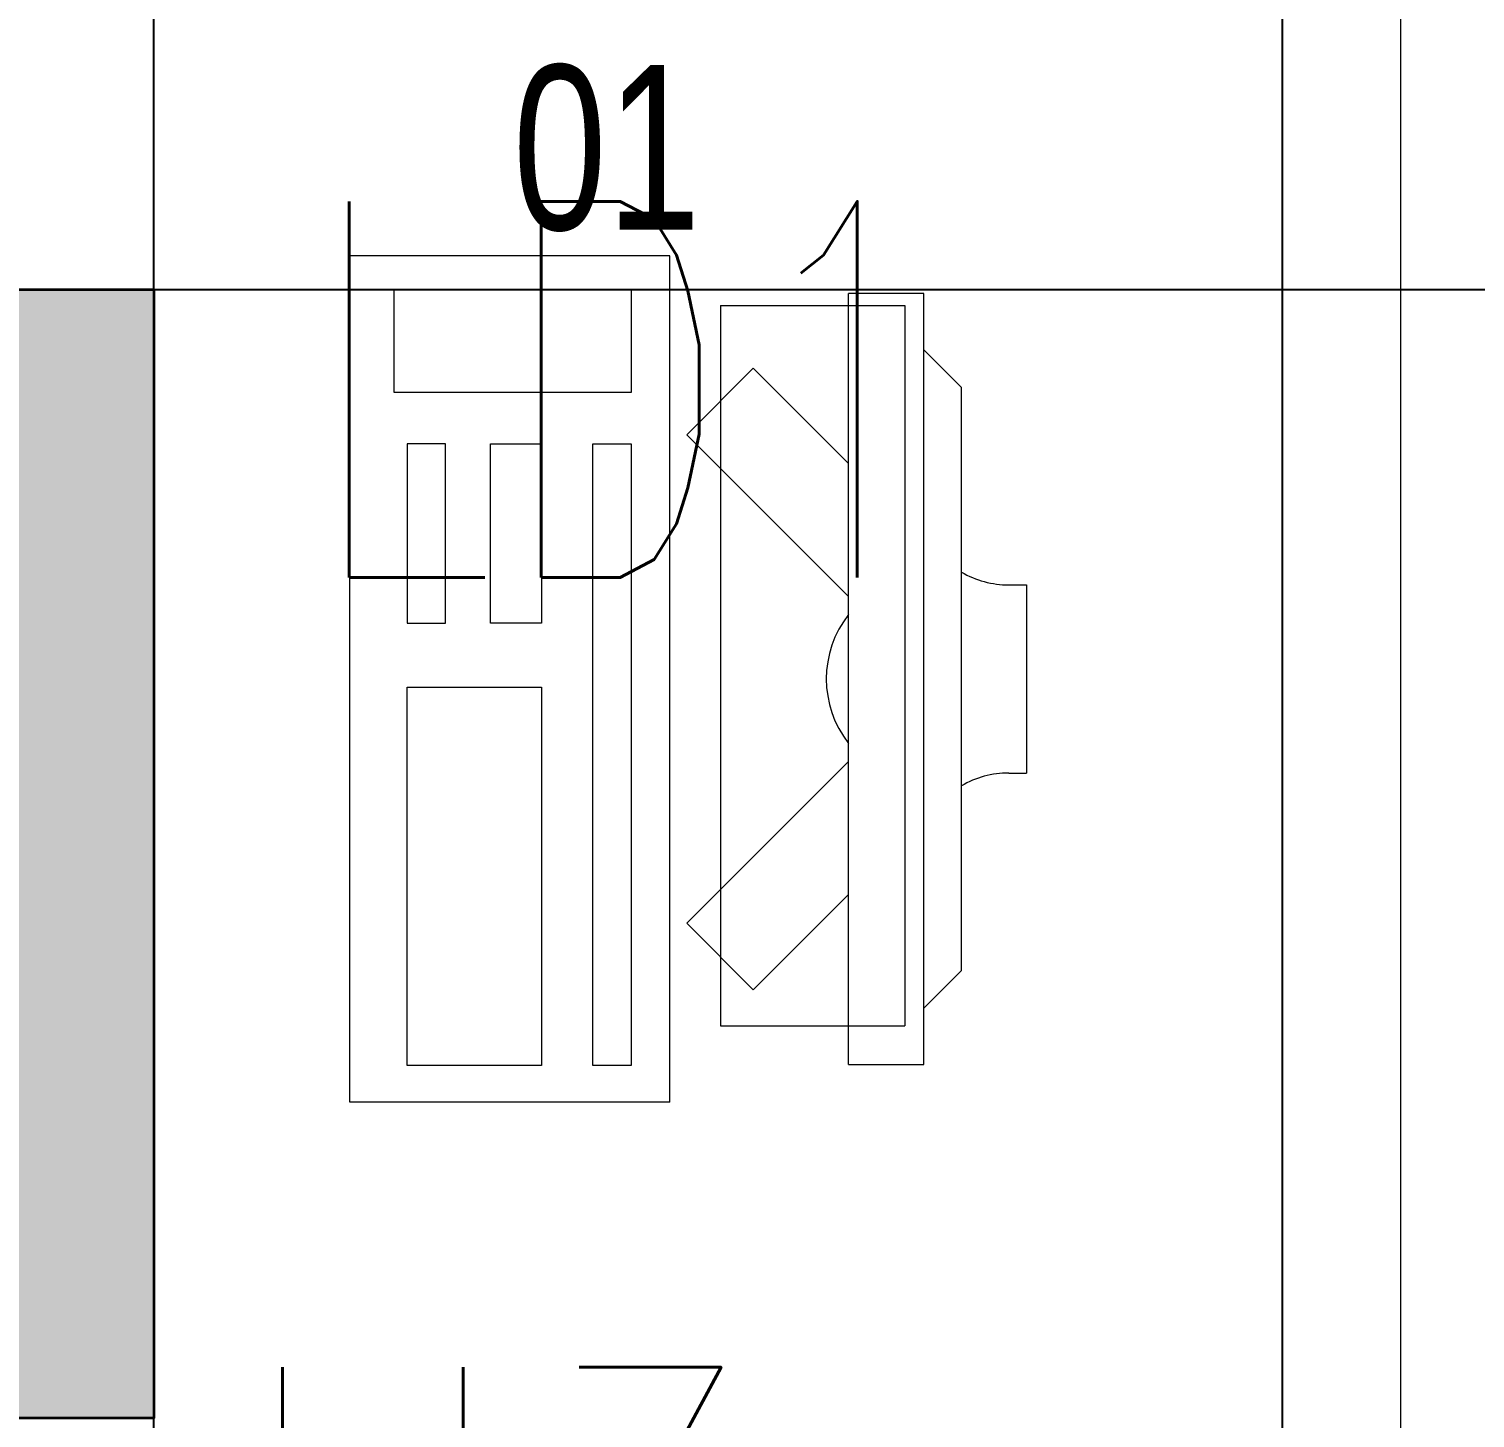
# Model space of a CAD drawing. Header units: inches. Extents: x -12418 to 183584, y -29325 to 19878.
# Drawn here: x 6534 to 7302, y -9600 to -8861 of the extents above; entities that cross this region are included whole.
import ezdxf
from ezdxf.enums import TextEntityAlignment as Align

# ---------------------------------------------------------------- set-up
doc = ezdxf.new("R2010")
doc.units = ezdxf.units.IN
doc.header["$LTSCALE"] = 25
doc.header["$MEASUREMENT"] = 0
doc.linetypes.add('DASHDOT', pattern=[25.4, 12.7, -6.35, 0, -6.35])
doc.layers.get('0').update_dxf_attribs({"color": 8})
for name, color, linetype, lineweight in [('00-Ground Floor$0$72_EGR_EQP_TAG', 142, 'Continuous', 5), ('00-Ground Floor$0$LOADING', 253, 'Continuous', 5), ('E-LITE-CIRC', 6, 'Continuous', 25), ('E-LITE-CIRC-NUMB', 6, 'Continuous', 25), ('E-LITE-CLNG', 150, 'Continuous', 35), ('E-LITE-CLNG-CNDT', 6, 'DASHDOT', 35), ('E-LITE-CTRL', 6, 'Continuous', 25), ('E-LITE-IDEN', 6, 'Continuous', 25)]:
    doc.layers.add(name, color=color, linetype=linetype, lineweight=lineweight)
doc.layers.add('00-Ground Floor$0$False Ceiling', color=251, linetype='Continuous')
doc.styles.add('00-Ground Floor$0$X3G_ENTITY_257CFD', font='swisscl.ttf', dxfattribs={"height": 200})
doc.styles.add('DC_Simplex', font='SIMPLEX.shx', dxfattribs={"width": 0.7})

# ---------------------------------------------------------------- blocks, each defined once
blk = doc.blocks.new('00-Ground Floor$0$ITCWLS1-P')
at = {"layer": '00-Ground Floor$0$LOADING'}
for p, q in [((-0.17, 0.45), (-0.17, 0)), ((-0.17, 0.45), (0, 0.45)), ((0, 0.45), (0, 0)), ((-0.26509, 0.43, 0), (-0.30509, 0.43, 0)), ((-0.30509, 0.43, 0), (-0.30509, 0.02, 0)), ((-0.26509, 0.43, 0), (-0.26509, 0.02, 0)), ((-0.14957, 0.43047), (-0.12914, 0.43047)), ((-0.12914, 0.43047), (-0.12914, 0.40893)), ((-0.197, 0.40939), (-0.295, 0.40939)), ((-0.295, 0.02639), (-0.295, 0.40939)), ((-0.197, 0.02639), (-0.197, 0.40939)), ((-0.32509, 0.38, 0), (-0.30509, 0.4, 0)), ((-0.32509, 0.38, 0), (-0.32509, 0.07, 0)), ((-0.35032, 0.275), (-0.35961, 0.275)), ((-0.35961, 0.175), (-0.35961, 0.275)), ((-0.35032, 0.175), (-0.35961, 0.175)), ((-0.32509, 0.07, 0), (-0.30509, 0.05, 0)), ((-0.197, 0.02639), (-0.295, 0.02639)), ((-0.30509, 0.02, 0), (-0.26509, 0.02, 0)), ((-0.17, 0), (0, 0))]:
    blk.add_line(p, q, dxfattribs=at)
at = {"layer": '00-Ground Floor$0$LOADING', "extrusion": (2.48281e-10, 3.18408e-10, -1)}
for p, q in [((-0.26509, 0.33952), (-0.21443, 0.39019)), ((-0.17907, 0.35483), (-0.21443, 0.39019)), ((-0.26509, 0.26881), (-0.17907, 0.35483))]:
    blk.add_line(p, q, dxfattribs=at)
at = {"layer": '00-Ground Floor$0$LOADING', "extrusion": (2.48281e-10, -3.18408e-10, -1)}
for p, q in [((-0.26509, 0.18119), (-0.17907, 0.09517)), ((-0.26509, 0.11048), (-0.21443, 0.05981)), ((-0.17907, 0.09517), (-0.21443, 0.05981))]:
    blk.add_line(p, q, dxfattribs=at)
at = {"layer": '00-Ground Floor$0$LOADING'}
for points in [[(-0.12914, 0.40893), (-0.12914, 0.09996), (-0.14957, 0.09996), (-0.14957, 0.43047)], [(-0.14957, 0.09997), (-0.14957, 0.09997), (-0.14957, 0.09997), (-0.14957, 0.09997), (-0.14957, 0.09997), (-0.14957, 0.09997), (-0.14957, 0.09997), (-0.14957, 0.09997), (-0.14957, 0.09997)], [(-0.14957, 0.09997), (-0.14957, 0.09997), (-0.14957, 0.09997), (-0.14957, 0.09997), (-0.14957, 0.09997), (-0.14957, 0.09997), (-0.14957, 0.09997), (-0.14957, 0.09997), (-0.14957, 0.09997), (-0.14957, 0.09997), (-0.14957, 0.09997), (-0.14957, 0.09997), (-0.14957, 0.09997), (-0.14957, 0.09997), (-0.14957, 0.09997), (-0.14957, 0.09997), (-0.14957, 0.09997), (-0.14957, 0.09997)], [(-0.14957, 0.09996), (-0.14957, 0.09996), (-0.14957, 0.09996), (-0.14957, 0.09996), (-0.14957, 0.09996), (-0.14957, 0.09996), (-0.14957, 0.09996), (-0.14957, 0.09996), (-0.14957, 0.09996), (-0.14957, 0.09996)], [(-0.14957, 0.09996), (-0.14957, 0.09996), (-0.14957, 0.09996), (-0.14957, 0.09996), (-0.14957, 0.09996), (-0.14957, 0.09996), (-0.14957, 0.09996)], [(-0.14957, 0.09997), (-0.14957, 0.09997), (-0.14957, 0.09997), (-0.14957, 0.09997), (-0.14957, 0.09997), (-0.14957, 0.09997), (-0.14957, 0.09997), (-0.14957, 0.09997), (-0.14957, 0.09997), (-0.14957, 0.09997)], [(-0.14957, 0.09997), (-0.14957, 0.09997), (-0.14957, 0.09997), (-0.14957, 0.09997), (-0.14957, 0.09997), (-0.14957, 0.09997), (-0.14957, 0.09997), (-0.14957, 0.09997), (-0.14957, 0.09997), (-0.14957, 0.09997), (-0.14957, 0.09997), (-0.14957, 0.09997), (-0.14957, 0.09997), (-0.14957, 0.09997), (-0.14957, 0.09997)], [(-0.14957, 0.09997), (-0.14957, 0.09997), (-0.14957, 0.09997), (-0.14957, 0.09997), (-0.14957, 0.09997), (-0.14957, 0.09997), (-0.14957, 0.09997), (-0.14957, 0.09997), (-0.14957, 0.09997), (-0.14957, 0.09997)], [(-0.14957, 0.09997), (-0.14957, 0.09997), (-0.14957, 0.09997), (-0.14957, 0.09997), (-0.14957, 0.09997), (-0.14957, 0.09997), (-0.14957, 0.09997), (-0.14957, 0.09997), (-0.14957, 0.09997), (-0.14957, 0.09997)], [(-0.14957, 0.09996), (-0.14957, 0.09996), (-0.14957, 0.09996), (-0.14957, 0.09996), (-0.14957, 0.09996), (-0.14957, 0.09996), (-0.14957, 0.09996), (-0.14957, 0.09996), (-0.14957, 0.09996), (-0.14957, 0.09996), (-0.14957, 0.09996), (-0.14957, 0.09996), (-0.14957, 0.09996), (-0.14957, 0.09996), (-0.14957, 0.09996), (-0.14957, 0.09996), (-0.14957, 0.09996), (-0.14957, 0.09996), (-0.14957, 0.09997), (-0.14957, 0.09997), (-0.14957, 0.09997), (-0.14957, 0.09997), (-0.14957, 0.09997), (-0.14957, 0.09997), (-0.14957, 0.09997), (-0.14957, 0.09997), (-0.14957, 0.09997), (-0.14957, 0.09997), (-0.14957, 0.09997), (-0.14957, 0.09997), (-0.14957, 0.09997), (-0.14957, 0.09997), (-0.14956, 0.09997), (-0.14956, 0.09997), (-0.14956, 0.09997), (-0.14956, 0.09996), (-0.14956, 0.09996), (-0.14956, 0.09996), (-0.14956, 0.09996), (-0.14956, 0.09996), (-0.14956, 0.09996), (-0.14956, 0.09996), (-0.14956, 0.09996), (-0.14956, 0.09996), (-0.14956, 0.09996), (-0.14956, 0.09996), (-0.14956, 0.09996), (-0.14956, 0.09996), (-0.14957, 0.09996), (-0.14957, 0.09996), (-0.14957, 0.09996), (-0.14957, 0.09996), (-0.14957, 0.09996), (-0.14957, 0.09996)], [(-0.14957, 0.09996), (-0.14957, 0.09996), (-0.14957, 0.09996), (-0.14957, 0.09996), (-0.14957, 0.09996), (-0.14957, 0.09996), (-0.14957, 0.09996), (-0.14957, 0.09996), (-0.14957, 0.09996), (-0.14957, 0.09996), (-0.14957, 0.09997), (-0.14957, 0.09997), (-0.14957, 0.09997), (-0.14957, 0.09996), (-0.14957, 0.09996), (-0.14957, 0.09996), (-0.14957, 0.09996), (-0.14957, 0.09996), (-0.14957, 0.09996), (-0.14957, 0.09997), (-0.14957, 0.09997), (-0.14957, 0.09997), (-0.14957, 0.09997), (-0.14957, 0.09997), (-0.14957, 0.09997), (-0.14957, 0.09997), (-0.14957, 0.09997), (-0.14957, 0.09997), (-0.14957, 0.09997), (-0.14957, 0.09997), (-0.14957, 0.09997), (-0.14957, 0.09997), (-0.14957, 0.09997), (-0.14957, 0.09997), (-0.14957, 0.09997), (-0.14957, 0.09997), (-0.14957, 0.09997), (-0.14957, 0.09997), (-0.14957, 0.09997), (-0.14957, 0.09997), (-0.14957, 0.09997), (-0.14957, 0.09997), (-0.14957, 0.09997), (-0.14957, 0.09997), (-0.14957, 0.09997), (-0.14957, 0.09997), (-0.14957, 0.09997), (-0.14957, 0.09997), (-0.14957, 0.09997), (-0.14957, 0.09997), (-0.14957, 0.09997), (-0.14957, 0.09997), (-0.14957, 0.09997), (-0.14957, 0.09997), (-0.14957, 0.09997), (-0.14957, 0.09997), (-0.14957, 0.09997), (-0.14957, 0.09997), (-0.14957, 0.09997), (-0.14957, 0.09997), (-0.14957, 0.09997), (-0.14957, 0.09997), (-0.14957, 0.09997), (-0.14957, 0.09997), (-0.14957, 0.09997), (-0.14957, 0.09997), (-0.14957, 0.09997), (-0.14957, 0.09997), (-0.14957, 0.09997), (-0.14957, 0.09997), (-0.14957, 0.09997), (-0.14957, 0.09997), (-0.14957, 0.09997), (-0.14957, 0.09997), (-0.14957, 0.09997), (-0.14957, 0.09997), (-0.14957, 0.09997), (-0.14957, 0.09997), (-0.14957, 0.09997), (-0.14957, 0.09997), (-0.14956, 0.09997), (-0.14957, 0.09997), (-0.14957, 0.09997), (-0.14957, 0.09997), (-0.14957, 0.09997), (-0.14956, 0.09997), (-0.14957, 0.09997), (-0.14957, 0.09997), (-0.14957, 0.09997), (-0.14957, 0.09997), (-0.14957, 0.09997), (-0.14957, 0.09997), (-0.14957, 0.09997), (-0.14957, 0.09997), (-0.14957, 0.09997), (-0.14957, 0.09997), (-0.14956, 0.09997), (-0.14957, 0.09996), (-0.14957, 0.09996), (-0.14957, 0.09996), (-0.14956, 0.09996), (-0.14957, 0.09996), (-0.14957, 0.09996), (-0.14957, 0.09996), (-0.14957, 0.09996), (-0.14957, 0.09996), (-0.14957, 0.09996), (-0.14957, 0.09996), (-0.14957, 0.09996), (-0.14957, 0.09996), (-0.14957, 0.09996)], [(-0.14957, 0.09996), (-0.14957, 0.09996), (-0.14957, 0.09996), (-0.14957, 0.09996), (-0.14957, 0.09996), (-0.14957, 0.09996), (-0.14957, 0.09996), (-0.14957, 0.09996)], [(-0.14957, 0.09996), (-0.14957, 0.09996), (-0.14957, 0.09996), (-0.14957, 0.09996), (-0.14957, 0.09996), (-0.14957, 0.09996), (-0.14957, 0.09996), (-0.14957, 0.09996), (-0.14957, 0.09996), (-0.14957, 0.09996), (-0.14957, 0.09996), (-0.14957, 0.09996), (-0.14957, 0.09996), (-0.14957, 0.09996), (-0.14957, 0.09996), (-0.14957, 0.09996), (-0.14957, 0.09996), (-0.14957, 0.09996), (-0.14957, 0.09996), (-0.14957, 0.09996), (-0.14957, 0.09996), (-0.14957, 0.09996), (-0.14957, 0.09996), (-0.14957, 0.09996), (-0.14957, 0.09996), (-0.14957, 0.09996), (-0.14957, 0.09996), (-0.14957, 0.09996), (-0.14957, 0.09996), (-0.14957, 0.09996), (-0.14957, 0.09996), (-0.14957, 0.09996), (-0.14957, 0.09996), (-0.14957, 0.09996), (-0.14957, 0.09996), (-0.14957, 0.09996), (-0.14957, 0.09996), (-0.14957, 0.09996), (-0.14957, 0.09996), (-0.14957, 0.09996), (-0.14957, 0.09996), (-0.14957, 0.09996), (-0.14957, 0.09996), (-0.14957, 0.09996), (-0.14957, 0.09996), (-0.14957, 0.09996), (-0.14957, 0.09996), (-0.14957, 0.09996), (-0.14956, 0.09996), (-0.14956, 0.09996), (-0.14956, 0.09996), (-0.14956, 0.09996), (-0.14957, 0.09996), (-0.14957, 0.09996), (-0.14957, 0.09996), (-0.14957, 0.09996), (-0.14957, 0.09996), (-0.14957, 0.09996), (-0.14956, 0.09996), (-0.14957, 0.09996), (-0.14957, 0.09996), (-0.14957, 0.09996), (-0.14957, 0.09996), (-0.14957, 0.09996), (-0.14957, 0.09996), (-0.14957, 0.09996), (-0.14957, 0.09996), (-0.14957, 0.09996), (-0.14957, 0.09996), (-0.14956, 0.09996), (-0.14956, 0.09996), (-0.14957, 0.09996), (-0.14957, 0.09996), (-0.14957, 0.09996), (-0.14957, 0.09996), (-0.14957, 0.09996), (-0.14957, 0.09996), (-0.14957, 0.09996), (-0.14957, 0.09996), (-0.14957, 0.09996), (-0.14957, 0.09996), (-0.14957, 0.09996), (-0.14957, 0.09996), (-0.14957, 0.09996), (-0.14957, 0.09996), (-0.14957, 0.09996), (-0.14957, 0.09996), (-0.14957, 0.09996), (-0.14957, 0.09996)], [(-0.14957, 0.09996), (-0.14957, 0.09996), (-0.14957, 0.09996), (-0.14957, 0.09996), (-0.14957, 0.09996), (-0.14957, 0.09996), (-0.14957, 0.09996), (-0.14957, 0.09996), (-0.14957, 0.09996), (-0.14957, 0.09996), (-0.14957, 0.09996), (-0.14957, 0.09996)], [(-0.14957, 0.09996), (-0.14957, 0.09996), (-0.14956, 0.09996), (-0.14956, 0.09996), (-0.14956, 0.09996), (-0.14956, 0.09996), (-0.14957, 0.09996)], [(-0.14957, 0.09996), (-0.14957, 0.09996), (-0.14957, 0.09996), (-0.14957, 0.09996), (-0.14957, 0.09996), (-0.14957, 0.09996), (-0.14957, 0.09996), (-0.14957, 0.09996), (-0.14957, 0.09996), (-0.14956, 0.09996), (-0.14956, 0.09996), (-0.14956, 0.09996), (-0.14956, 0.09996), (-0.14956, 0.09996), (-0.14956, 0.09996), (-0.14956, 0.09996), (-0.14957, 0.09996)]]:
    blk.add_lwpolyline(points, dxfattribs=at)
for points in [[(-0.1019, 0.43047), (-0.03039, 0.43047), (-0.03039, 0.22944), (-0.1019, 0.22944)], [(-0.1019, 0.19536), (-0.07466, 0.19536), (-0.07466, 0.09996), (-0.1019, 0.09996)], [(-0.03039, 0.19536), (-0.05082, 0.19536), (-0.05082, 0.09996), (-0.03039, 0.09996)], [(-0.14956, 0.09996), (-0.14956, 0.09996), (-0.14956, 0.09996), (-0.14956, 0.09996), (-0.14956, 0.09996), (-0.14956, 0.09996), (-0.14956, 0.09996), (-0.14956, 0.09996), (-0.14957, 0.09996), (-0.14957, 0.09996), (-0.14957, 0.09996), (-0.14957, 0.09996), (-0.14957, 0.09996), (-0.14957, 0.09996), (-0.14957, 0.09996), (-0.14957, 0.09996), (-0.14957, 0.09996), (-0.14957, 0.09996), (-0.14957, 0.09996), (-0.14957, 0.09996), (-0.14957, 0.09996), (-0.14957, 0.09996), (-0.14957, 0.09996), (-0.14957, 0.09996), (-0.14957, 0.09996), (-0.14957, 0.09996), (-0.14957, 0.09996), (-0.14957, 0.09996), (-0.14957, 0.09996), (-0.14957, 0.09996), (-0.14957, 0.09996), (-0.14957, 0.09996), (-0.14957, 0.09996), (-0.14957, 0.09996), (-0.14957, 0.09996), (-0.14957, 0.09996), (-0.14957, 0.09996), (-0.14957, 0.09996), (-0.14957, 0.09996), (-0.14957, 0.09996), (-0.14957, 0.09996), (-0.14957, 0.09996), (-0.14957, 0.09996), (-0.14957, 0.09996), (-0.14957, 0.09996), (-0.14957, 0.09996), (-0.14957, 0.09996), (-0.14957, 0.09996), (-0.14957, 0.09996), (-0.14957, 0.09996), (-0.14957, 0.09996), (-0.14957, 0.09996), (-0.14957, 0.09996), (-0.14957, 0.09996), (-0.14957, 0.09996), (-0.14957, 0.09996), (-0.14957, 0.09996), (-0.14956, 0.09996), (-0.14956, 0.09996), (-0.14956, 0.09996), (-0.14956, 0.09996), (-0.14956, 0.09996), (-0.14956, 0.09996), (-0.14956, 0.09996), (-0.14956, 0.09996), (-0.14956, 0.09996), (-0.14956, 0.09996), (-0.14956, 0.09996), (-0.14956, 0.09996), (-0.14956, 0.09996), (-0.14956, 0.09996), (-0.14956, 0.09996), (-0.14956, 0.09996), (-0.14956, 0.09996), (-0.14956, 0.09996), (-0.14956, 0.09996), (-0.14956, 0.09996), (-0.14956, 0.09996), (-0.14956, 0.09996), (-0.14956, 0.09996), (-0.14956, 0.09996), (-0.14956, 0.09996), (-0.14956, 0.09996), (-0.14956, 0.09996), (-0.14956, 0.09996), (-0.14956, 0.09996), (-0.14956, 0.09996), (-0.14956, 0.09996), (-0.14956, 0.09996), (-0.14957, 0.09996), (-0.14957, 0.09996), (-0.14957, 0.09996), (-0.14957, 0.09996), (-0.14957, 0.09996), (-0.14957, 0.09996), (-0.14957, 0.09996), (-0.14957, 0.09996), (-0.14957, 0.09996), (-0.14957, 0.09996), (-0.14957, 0.09996), (-0.14957, 0.09996), (-0.14957, 0.09996), (-0.14957, 0.09996), (-0.14957, 0.09996), (-0.14957, 0.09996), (-0.14957, 0.09996), (-0.14957, 0.09996), (-0.14957, 0.09996), (-0.14957, 0.09996), (-0.14957, 0.09996), (-0.14957, 0.09996), (-0.14957, 0.09996), (-0.14957, 0.09996), (-0.14957, 0.09996), (-0.14957, 0.09996), (-0.14957, 0.09996), (-0.14957, 0.09996), (-0.14957, 0.09996), (-0.14957, 0.09996), (-0.14957, 0.09996), (-0.14957, 0.09996), (-0.14957, 0.09996), (-0.14957, 0.09996), (-0.14957, 0.09996), (-0.14957, 0.09996), (-0.14957, 0.09996), (-0.14957, 0.09996), (-0.14957, 0.09996), (-0.14957, 0.09996), (-0.14957, 0.09996), (-0.14957, 0.09996), (-0.14957, 0.09996), (-0.14957, 0.09996), (-0.14957, 0.09996), (-0.14957, 0.09996), (-0.14957, 0.09996), (-0.14957, 0.09996), (-0.14957, 0.09996), (-0.14957, 0.09996), (-0.14957, 0.09996), (-0.14957, 0.09996), (-0.14957, 0.09996), (-0.14957, 0.09996), (-0.14957, 0.09996), (-0.14957, 0.09996), (-0.14957, 0.09996), (-0.14957, 0.09996), (-0.14957, 0.09996), (-0.14957, 0.09996), (-0.14957, 0.09996), (-0.14957, 0.09996), (-0.14957, 0.09996), (-0.14957, 0.09996), (-0.14957, 0.09996), (-0.14956, 0.09996), (-0.14956, 0.09996), (-0.14956, 0.09996), (-0.14956, 0.09996), (-0.14956, 0.09996), (-0.14956, 0.09996), (-0.14956, 0.09996), (-0.14956, 0.09996), (-0.14956, 0.09996), (-0.14956, 0.09996), (-0.14956, 0.09996), (-0.14956, 0.09996), (-0.14956, 0.09996), (-0.14956, 0.09996), (-0.14956, 0.09996), (-0.14956, 0.09996), (-0.14956, 0.09996), (-0.14956, 0.09996), (-0.14956, 0.09996), (-0.14956, 0.09996), (-0.14956, 0.09996), (-0.14956, 0.09996), (-0.14956, 0.09996), (-0.14956, 0.09996), (-0.14956, 0.09996), (-0.14956, 0.09996), (-0.14956, 0.09996), (-0.14956, 0.09996), (-0.14956, 0.09996), (-0.14956, 0.09996), (-0.14956, 0.09996), (-0.14956, 0.09996), (-0.14956, 0.09996), (-0.14956, 0.09996), (-0.14956, 0.09996), (-0.14956, 0.09996), (-0.14956, 0.09996), (-0.14956, 0.09996), (-0.14956, 0.09996), (-0.14956, 0.09996), (-0.14956, 0.09996), (-0.14956, 0.09996), (-0.14956, 0.09996), (-0.14956, 0.09996), (-0.14956, 0.09996), (-0.14956, 0.09996), (-0.14956, 0.09996), (-0.14957, 0.09996), (-0.14957, 0.09996), (-0.14957, 0.09996), (-0.14957, 0.09996), (-0.14957, 0.09996), (-0.14957, 0.09996), (-0.14957, 0.09996), (-0.14957, 0.09996), (-0.14957, 0.09996), (-0.14957, 0.09996), (-0.14957, 0.09996), (-0.14957, 0.09996), (-0.14957, 0.09996), (-0.14957, 0.09996), (-0.14957, 0.09996), (-0.14957, 0.09996), (-0.14957, 0.09996), (-0.14957, 0.09996), (-0.14957, 0.09996), (-0.14957, 0.09996), (-0.14957, 0.09996), (-0.14957, 0.09996), (-0.14957, 0.09996), (-0.14957, 0.09996), (-0.14957, 0.09996), (-0.14957, 0.09996), (-0.14957, 0.09996), (-0.14957, 0.09996), (-0.14957, 0.09996), (-0.14957, 0.09996), (-0.14957, 0.09996), (-0.14957, 0.09996), (-0.14957, 0.09996), (-0.14957, 0.09996), (-0.14956, 0.09996), (-0.14956, 0.09996), (-0.14956, 0.09996), (-0.14956, 0.09996), (-0.14956, 0.09996), (-0.14956, 0.09996), (-0.14956, 0.09996), (-0.14956, 0.09996), (-0.14956, 0.09996), (-0.14956, 0.09996), (-0.14956, 0.09996), (-0.14956, 0.09996), (-0.14956, 0.09996), (-0.14956, 0.09996), (-0.14956, 0.09996), (-0.14956, 0.09996), (-0.14956, 0.09996), (-0.14956, 0.09996), (-0.14956, 0.09996), (-0.14956, 0.09996), (-0.14956, 0.09996), (-0.14956, 0.09996), (-0.14956, 0.09996), (-0.14956, 0.09996), (-0.14956, 0.09996), (-0.14956, 0.09996), (-0.14956, 0.09996), (-0.14956, 0.09996), (-0.14956, 0.09996), (-0.14956, 0.09996), (-0.14956, 0.09996), (-0.14956, 0.09996), (-0.14956, 0.09996), (-0.14956, 0.09996), (-0.14956, 0.09996), (-0.14956, 0.09996), (-0.14956, 0.09996), (-0.14956, 0.09996), (-0.14956, 0.09996), (-0.14956, 0.09996), (-0.14956, 0.09996), (-0.14956, 0.09996)], [(-0.14957, 0.09996), (-0.14957, 0.09996), (-0.14957, 0.09996), (-0.14957, 0.09996), (-0.14957, 0.09996), (-0.14957, 0.09996), (-0.14957, 0.09996), (-0.14957, 0.09996), (-0.14957, 0.09996), (-0.14957, 0.09996), (-0.14957, 0.09996), (-0.14957, 0.09996), (-0.14957, 0.09996), (-0.14957, 0.09996), (-0.14957, 0.09996), (-0.14957, 0.09996), (-0.14957, 0.09996), (-0.14957, 0.09996), (-0.14957, 0.09996), (-0.14957, 0.09996), (-0.14957, 0.09996), (-0.14957, 0.09996), (-0.14957, 0.09996), (-0.14957, 0.09996), (-0.14957, 0.09996), (-0.14957, 0.09996), (-0.14957, 0.09996), (-0.14957, 0.09996), (-0.14957, 0.09996), (-0.14957, 0.09996), (-0.14957, 0.09996), (-0.14957, 0.09996), (-0.14957, 0.09996), (-0.14957, 0.09996), (-0.14957, 0.09996), (-0.14957, 0.09996), (-0.14957, 0.09996), (-0.14957, 0.09996), (-0.14957, 0.09996), (-0.14957, 0.09996), (-0.14957, 0.09996), (-0.14957, 0.09996), (-0.14957, 0.09996), (-0.14957, 0.09996), (-0.14957, 0.09996), (-0.14957, 0.09996), (-0.14957, 0.09996), (-0.14957, 0.09996), (-0.14957, 0.09996), (-0.14957, 0.09996), (-0.14957, 0.09996), (-0.14957, 0.09996), (-0.14957, 0.09996), (-0.14957, 0.09996), (-0.14957, 0.09996), (-0.14957, 0.09996), (-0.14957, 0.09996), (-0.14957, 0.09996), (-0.14957, 0.09996), (-0.14957, 0.09996), (-0.14957, 0.09996), (-0.14957, 0.09996), (-0.14957, 0.09996), (-0.14957, 0.09996), (-0.14957, 0.09996), (-0.14957, 0.09996), (-0.14957, 0.09996), (-0.14957, 0.09996), (-0.14957, 0.09996), (-0.14957, 0.09996), (-0.14957, 0.09996), (-0.14957, 0.09996), (-0.14957, 0.09996), (-0.14957, 0.09996), (-0.14957, 0.09996), (-0.14957, 0.09996), (-0.14957, 0.09996), (-0.14957, 0.09996), (-0.14957, 0.09996), (-0.14957, 0.09996), (-0.14957, 0.09996), (-0.14957, 0.09996), (-0.14957, 0.09996), (-0.14957, 0.09996), (-0.14957, 0.09996), (-0.14957, 0.09996), (-0.14957, 0.09996), (-0.14957, 0.09996), (-0.14957, 0.09996), (-0.14957, 0.09996), (-0.14957, 0.09996), (-0.14957, 0.09996), (-0.14957, 0.09996), (-0.14957, 0.09996), (-0.14957, 0.09996), (-0.14957, 0.09996), (-0.14957, 0.09996), (-0.14957, 0.09996), (-0.14957, 0.09996), (-0.14957, 0.09996), (-0.14957, 0.09996), (-0.14957, 0.09996), (-0.14957, 0.09996), (-0.14957, 0.09996), (-0.14957, 0.09996), (-0.14957, 0.09996), (-0.14957, 0.09996), (-0.14957, 0.09996), (-0.14957, 0.09996), (-0.14957, 0.09996), (-0.14957, 0.09996), (-0.14957, 0.09996), (-0.14957, 0.09996), (-0.14957, 0.09996), (-0.14957, 0.09996), (-0.14957, 0.09996), (-0.14957, 0.09996), (-0.14957, 0.09996), (-0.14957, 0.09996), (-0.14957, 0.09996), (-0.14957, 0.09996), (-0.14957, 0.09996), (-0.14957, 0.09996), (-0.14957, 0.09996), (-0.14957, 0.09996), (-0.14957, 0.09996), (-0.14957, 0.09996), (-0.14957, 0.09996), (-0.14957, 0.09996), (-0.14957, 0.09996), (-0.14957, 0.09996), (-0.14957, 0.09996), (-0.14957, 0.09996), (-0.14957, 0.09996), (-0.14957, 0.09996), (-0.14957, 0.09996), (-0.14957, 0.09996), (-0.14957, 0.09996), (-0.14957, 0.09996), (-0.14957, 0.09996), (-0.14957, 0.09996), (-0.14957, 0.09996), (-0.14957, 0.09996), (-0.14957, 0.09996), (-0.14957, 0.09996), (-0.14957, 0.09996), (-0.14957, 0.09996), (-0.14957, 0.09996), (-0.14957, 0.09996), (-0.14957, 0.09996), (-0.14957, 0.09996), (-0.14957, 0.09996), (-0.14957, 0.09996), (-0.14957, 0.09996), (-0.14957, 0.09996), (-0.14957, 0.09996), (-0.14957, 0.09996), (-0.14957, 0.09996), (-0.14957, 0.09996), (-0.14957, 0.09996), (-0.14957, 0.09996), (-0.14957, 0.09996), (-0.14957, 0.09996), (-0.14957, 0.09996), (-0.14957, 0.09996), (-0.14957, 0.09996), (-0.14957, 0.09996), (-0.14957, 0.09996), (-0.14957, 0.09996), (-0.14957, 0.09996), (-0.14957, 0.09996), (-0.14957, 0.09996), (-0.14957, 0.09996), (-0.14957, 0.09996), (-0.14957, 0.09996), (-0.14957, 0.09996), (-0.14957, 0.09996), (-0.14957, 0.09996), (-0.14957, 0.09996), (-0.14957, 0.09996), (-0.14957, 0.09996), (-0.14957, 0.09996), (-0.14957, 0.09996), (-0.14957, 0.09996), (-0.14957, 0.09996), (-0.14957, 0.09996), (-0.14957, 0.09996), (-0.14957, 0.09996), (-0.14957, 0.09996), (-0.14957, 0.09996), (-0.14957, 0.09996), (-0.14957, 0.09996), (-0.14957, 0.09996), (-0.14957, 0.09996), (-0.14957, 0.09996), (-0.14957, 0.09996), (-0.14957, 0.09996), (-0.14957, 0.09996), (-0.14957, 0.09996), (-0.14957, 0.09996), (-0.14957, 0.09996), (-0.14957, 0.09996), (-0.14957, 0.09996), (-0.14957, 0.09996), (-0.14957, 0.09996), (-0.14957, 0.09996), (-0.14957, 0.09996), (-0.14957, 0.09996), (-0.14957, 0.09996), (-0.14957, 0.09996), (-0.14957, 0.09996), (-0.14957, 0.09996), (-0.14957, 0.09996), (-0.14957, 0.09996)], [(-0.14957, 0.09996), (-0.14957, 0.09996), (-0.14957, 0.09996), (-0.14957, 0.09996), (-0.14957, 0.09996), (-0.14957, 0.09996), (-0.14957, 0.09996), (-0.14957, 0.09996), (-0.14957, 0.09996), (-0.14957, 0.09996), (-0.14957, 0.09996), (-0.14957, 0.09996), (-0.14957, 0.09996), (-0.14957, 0.09996), (-0.14957, 0.09996), (-0.14957, 0.09996), (-0.14957, 0.09996), (-0.14957, 0.09996), (-0.14957, 0.09996), (-0.14957, 0.09996), (-0.14957, 0.09996), (-0.14957, 0.09996), (-0.14957, 0.09996), (-0.14957, 0.09996), (-0.14957, 0.09996), (-0.14957, 0.09996), (-0.14957, 0.09996), (-0.14957, 0.09996), (-0.14957, 0.09996), (-0.14957, 0.09996), (-0.14957, 0.09996), (-0.14957, 0.09996), (-0.14957, 0.09996), (-0.14957, 0.09996), (-0.14957, 0.09996), (-0.14957, 0.09996), (-0.14957, 0.09996), (-0.14957, 0.09996), (-0.14957, 0.09996), (-0.14957, 0.09996), (-0.14957, 0.09996), (-0.14957, 0.09996), (-0.14957, 0.09996), (-0.14957, 0.09996), (-0.14957, 0.09996), (-0.14957, 0.09996), (-0.14957, 0.09996), (-0.14957, 0.09996), (-0.14957, 0.09996), (-0.14957, 0.09996), (-0.14957, 0.09996), (-0.14957, 0.09996), (-0.14957, 0.09996), (-0.14957, 0.09996), (-0.14957, 0.09996), (-0.14957, 0.09996), (-0.14957, 0.09996), (-0.14957, 0.09996), (-0.14957, 0.09996), (-0.14957, 0.09996), (-0.14957, 0.09996), (-0.14957, 0.09996), (-0.14957, 0.09996), (-0.14957, 0.09996), (-0.14957, 0.09996), (-0.14957, 0.09996), (-0.14957, 0.09996), (-0.14957, 0.09996), (-0.14957, 0.09996), (-0.14957, 0.09996), (-0.14957, 0.09996), (-0.14957, 0.09996), (-0.14957, 0.09996), (-0.14957, 0.09996), (-0.14957, 0.09996), (-0.14957, 0.09996), (-0.14957, 0.09996), (-0.14957, 0.09996), (-0.14957, 0.09996), (-0.14957, 0.09996), (-0.14957, 0.09996), (-0.14957, 0.09996), (-0.14957, 0.09996), (-0.14957, 0.09996), (-0.14957, 0.09996), (-0.14957, 0.09996), (-0.14957, 0.09996), (-0.14957, 0.09996), (-0.14957, 0.09996), (-0.14957, 0.09996), (-0.14957, 0.09996), (-0.14957, 0.09996), (-0.14957, 0.09996), (-0.14957, 0.09996), (-0.14957, 0.09996), (-0.14957, 0.09996), (-0.14957, 0.09996), (-0.14957, 0.09996), (-0.14957, 0.09996), (-0.14957, 0.09996), (-0.14957, 0.09996), (-0.14957, 0.09996), (-0.14957, 0.09996), (-0.14957, 0.09996), (-0.14957, 0.09996), (-0.14957, 0.09996), (-0.14957, 0.09996), (-0.14957, 0.09996), (-0.14957, 0.09996), (-0.14957, 0.09996), (-0.14957, 0.09996), (-0.14957, 0.09996), (-0.14957, 0.09996), (-0.14957, 0.09996), (-0.14957, 0.09996), (-0.14957, 0.09996), (-0.14957, 0.09996), (-0.14957, 0.09996), (-0.14957, 0.09996), (-0.14957, 0.09996), (-0.14957, 0.09996), (-0.14957, 0.09996), (-0.14957, 0.09996), (-0.14957, 0.09996), (-0.14957, 0.09996), (-0.14957, 0.09996), (-0.14957, 0.09996), (-0.14957, 0.09996), (-0.14957, 0.09996), (-0.14957, 0.09996), (-0.14957, 0.09996), (-0.14957, 0.09996), (-0.14957, 0.09996), (-0.14957, 0.09996), (-0.14957, 0.09996), (-0.14957, 0.09996), (-0.14957, 0.09996), (-0.14957, 0.09996), (-0.14957, 0.09996), (-0.14957, 0.09996), (-0.14957, 0.09996), (-0.14957, 0.09996), (-0.14957, 0.09996), (-0.14957, 0.09996), (-0.14957, 0.09996), (-0.14957, 0.09996), (-0.14957, 0.09996), (-0.14957, 0.09996), (-0.14957, 0.09996), (-0.14957, 0.09996), (-0.14957, 0.09996), (-0.14957, 0.09996), (-0.14957, 0.09996), (-0.14957, 0.09996), (-0.14957, 0.09996), (-0.14957, 0.09996), (-0.14957, 0.09996), (-0.14957, 0.09996), (-0.14957, 0.09996), (-0.14957, 0.09996), (-0.14957, 0.09996), (-0.14957, 0.09996), (-0.14957, 0.09996), (-0.14957, 0.09996), (-0.14957, 0.09996), (-0.14957, 0.09996), (-0.14957, 0.09996), (-0.14957, 0.09996), (-0.14957, 0.09996), (-0.14957, 0.09996), (-0.14957, 0.09996), (-0.14957, 0.09996), (-0.14957, 0.09996), (-0.14957, 0.09996), (-0.14957, 0.09996), (-0.14957, 0.09996), (-0.14957, 0.09996), (-0.14957, 0.09996), (-0.14957, 0.09996), (-0.14957, 0.09996), (-0.14957, 0.09996), (-0.14957, 0.09996), (-0.14957, 0.09996), (-0.14957, 0.09996), (-0.14957, 0.09996), (-0.14957, 0.09996), (-0.14957, 0.09996), (-0.14957, 0.09996), (-0.14957, 0.09996), (-0.14957, 0.09996), (-0.14957, 0.09996), (-0.14957, 0.09996), (-0.14957, 0.09996), (-0.14957, 0.09996), (-0.14957, 0.09996), (-0.14957, 0.09996), (-0.14957, 0.09996), (-0.14957, 0.09996), (-0.14957, 0.09996), (-0.14957, 0.09996), (-0.14957, 0.09996), (-0.14957, 0.09996), (-0.14957, 0.09996), (-0.14957, 0.09996), (-0.14957, 0.09996), (-0.14957, 0.09996), (-0.14957, 0.09996), (-0.14957, 0.09996), (-0.14957, 0.09996), (-0.14957, 0.09996), (-0.14957, 0.09996), (-0.14957, 0.09996), (-0.14957, 0.09996), (-0.14957, 0.09996), (-0.14957, 0.09996), (-0.14957, 0.09996), (-0.14957, 0.09996), (-0.14957, 0.09996), (-0.14957, 0.09996)], [(-0.14957, 0.0727), (-0.02358, 0.0727), (-0.02358, 0.01818), (-0.14957, 0.01818)]]:
    blk.add_lwpolyline(points, close=True, dxfattribs=at)
for centre, radius, start, end in [((-0.35032, 0.325), 0.05, 270, 300.30934), ((-0.3089, 0.225), 0.05564, 321.94311, 38.05689), ((-0.35032, 0.125), 0.05, 59.69066, 90)]:
    blk.add_arc(centre, radius, start, end, dxfattribs=at)
blk = doc.blocks.new('00-Ground Floor$0$GF21043-P')
at = {"color": 0}
blk.add_line((0.8, 0.75), (-0.8, 0.75), dxfattribs=at)
blk = doc.blocks.new('00-Ground Floor$0$A$Ce9e1c4c3')
at = {"layer": '00-Ground Floor$0$False Ceiling', "color": 254, "linetype": 'Continuous'}
for p, q in [((-93400, -10017.43), (-93400, -6347.43)), ((-92800, -10017.43), (-92800, -6347.43)), ((-94542.07, -9000), (-90902.07, -9000))]:
    blk.add_line(p, q, dxfattribs=at)
blk = doc.blocks.new('00-Ground Floor')
at = {"layer": '00-Ground Floor$0$False Ceiling', "color": 254}
blk.add_blockref('00-Ground Floor$0$A$Ce9e1c4c3', (100000, 0), dxfattribs=at)
at = {"layer": '00-Ground Floor$0$LOADING', "extrusion": (1.19929e-18, -8.17187e-07, 1), "xscale": 1000.000000000002, "yscale": 1000.000000000002, "zscale": 1000.000000000002, "rotation": 270}
blk.add_blockref('00-Ground Floor$0$GF21043-P', (6512.93, -9192.43, 0.01), dxfattribs=at)
at = {"layer": '00-Ground Floor$0$LOADING', "extrusion": (2.20203e-06, -2.34751e-05, 1), "xscale": 1000.000000000001, "yscale": 1000.000000000001, "zscale": 1000.000000000001, "rotation": 179.9985892363079}
blk.add_blockref('00-Ground Floor$0$ITCWLS1-P', (6704.31, -8982.05, 0.23), dxfattribs=at)
at = {"layer": '00-Ground Floor$0$72_EGR_EQP_TAG', "insert": (6840.8, -8880.72, 0), "char_height": 87.473, "attachment_point": 2, "style": '00-Ground Floor$0$X3G_ENTITY_257CFD'}
blk.add_mtext('01', dxfattribs=at)
blk = doc.blocks.new('*U245')
h = blk.add_hatch(color=254)
h.dxf.hatch_style = 1
h.paths.add_polyline_path([(-300, 300), (-300, -300), (300, -300), (300, 300)])
edge = h.paths.add_edge_path(flags=16)
edge.add_arc((0, 0), 45, 0, 360)
blk.add_lwpolyline([(-300, 300), (-300, -300), (300, -300), (300, 300)], close=True)
at = {"layer": 'E-LITE-CIRC-NUMB', "style": 'DC_Simplex', "width": 0.7, "flags": 8}
blk.add_attdef('CIRCUIT', text='', height=200, rotation=0, dxfattribs=at).set_placement((-473.9, 300), align=Align.RIGHT)
at = {"layer": 'E-LITE-CTRL', "style": 'DC_Simplex', "width": 0.7, "flags": 8}
blk.add_attdef('CONTROL', (1118.9, -935), '', height=200, rotation=360, dxfattribs=at)
at = {"layer": 'E-LITE-IDEN', "style": 'DC_Simplex', "width": 0.7, "flags": 8}
blk.add_attdef('TYPE', (-380, 146.85), '', height=200, rotation=360, dxfattribs=at)

msp = doc.modelspace()

# ---------------------------------------------------------------- block references
at = {"layer": 'E-LITE-CLNG'}
ref = msp.add_blockref('*U245', (6300, -9300), dxfattribs=dict(at, xscale=-1))
ref.add_attrib('TYPE', 'LD1', (6680, -9153.15), dxfattribs={"layer": 'E-LITE-IDEN', "height": 200, "rotation": 0, "style": 'DC_Simplex', "width": 0.7, "flags": 8})
at = {"layer": 'E-LITE-CLNG-CNDT', "color": 1}
msp.add_blockref('00-Ground Floor', (0, 0), dxfattribs=at)

# ---------------------------------------------------------------- texts
at = {"layer": 'E-LITE-CIRC', "style": 'DC_Simplex', "width": 0.8}
msp.add_text('U3', height=200, rotation=0.00003, dxfattribs=at).set_placement((6641.05, -9772.97, 0))

doc.saveas('drawing.dxf')
